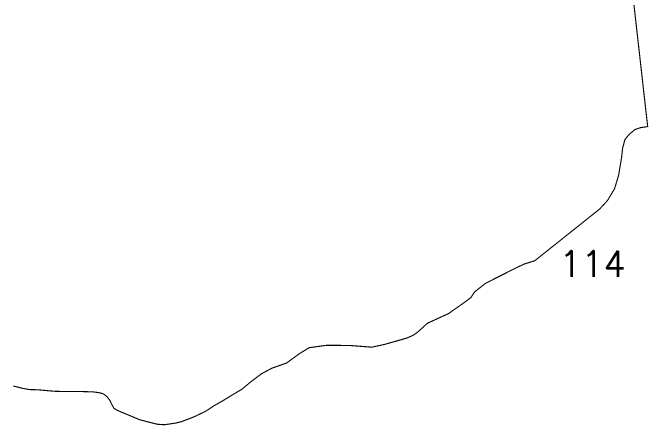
# Model space of a CAD drawing. Header units: metres. Extents: x 279576 to 281647, y 2049960 to 2052192.
# Drawn here: x 279576 to 281293, y 2049960 to 2051076 of the extents above; entities that cross this region are included whole.
import ezdxf

# ---------------------------------------------------------------- set-up
doc = ezdxf.new("R2010")
doc.units = ezdxf.units.M
doc.header["$MEASUREMENT"] = 0
doc.layers.add('NATURALLY PROTECTED', color=3, linetype='Continuous')
doc.styles.get("Standard").update_dxf_attribs({"font": 'simplex.shx'})

msp = doc.modelspace()

# ---------------------------------------------------------------- linework, layer by layer
at = {"layer": 'NATURALLY PROTECTED', "const_width": 3, "flags": 128}
msp.add_lwpolyline([(281229.8, 2051316), (281291.5, 2050768.2), (281271.5, 2050765.1), (281256.8, 2050759.8), (281242.1, 2050747.6), (281230.1, 2050733.2), (281223.8, 2050709.7), (281221.2, 2050685.3), (281212.8, 2050635.2), (281201.9, 2050599.8), (281183, 2050568.2), (281161.3, 2050544.8), (280986.2, 2050405.1), (280959.1, 2050396.9), (280938.7, 2050387.4), (280853.5, 2050344.3), (280823.7, 2050320.8), (280814.6, 2050306.5), (280803, 2050297.4), (280753.9, 2050262.6), (280696.3, 2050236.2), (280684.7, 2050225.3), (280668.9, 2050211.3), (280657, 2050203.2), (280639.8, 2050195.9), (280581.6, 2050179.3), (280546.5, 2050171.6), (280485.6, 2050176.3), (280424.7, 2050176.7), (280377, 2050170.2), (280349.6, 2050153.2), (280316.2, 2050128.8), (280276.8, 2050114.9), (280248.2, 2050099.7), (280220.8, 2050079), (280195.9, 2050058.2), (280168.1, 2050041.6), (280145.1, 2050027.5), (280120.6, 2050013.4), (280096.5, 2049997.7), (280068, 2049984.2), (280049.1, 2049976.6), (280031.5, 2049970.1), (280016, 2049966.3), (280000.1, 2049963.9), (279984.8, 2049961.9), (279966.9, 2049963.2), (279941.6, 2049969.5), (279918.5, 2049975.7), (279897.6, 2049984.5), (279869.2, 2049996.4), (279858.2, 2050000.9), (279849.7, 2050006.5), (279844.7, 2050015.4), (279838.9, 2050027.3), (279831.3, 2050037.6), (279820.8, 2050045.6), (279810, 2050048.5), (279792.8, 2050050.8), (279750.2, 2050051.9), (279715.9, 2050051.7), (279688.6, 2050052.4), (279644.2, 2050056.4), (279622.9, 2050056.9), (279604.1, 2050060), (279580.6, 2050066), (279577.8, 2050066.8)], dxfattribs=at)

# ---------------------------------------------------------------- texts
at = {"insert": (281052.3, 2050432.2), "char_height": 70, "attachment_point": 1}
msp.add_mtext_dynamic_manual_height_columns('114', width=95.172, gutter_width=1, heights=[0], dxfattribs=at)

doc.saveas('drawing.dxf')
